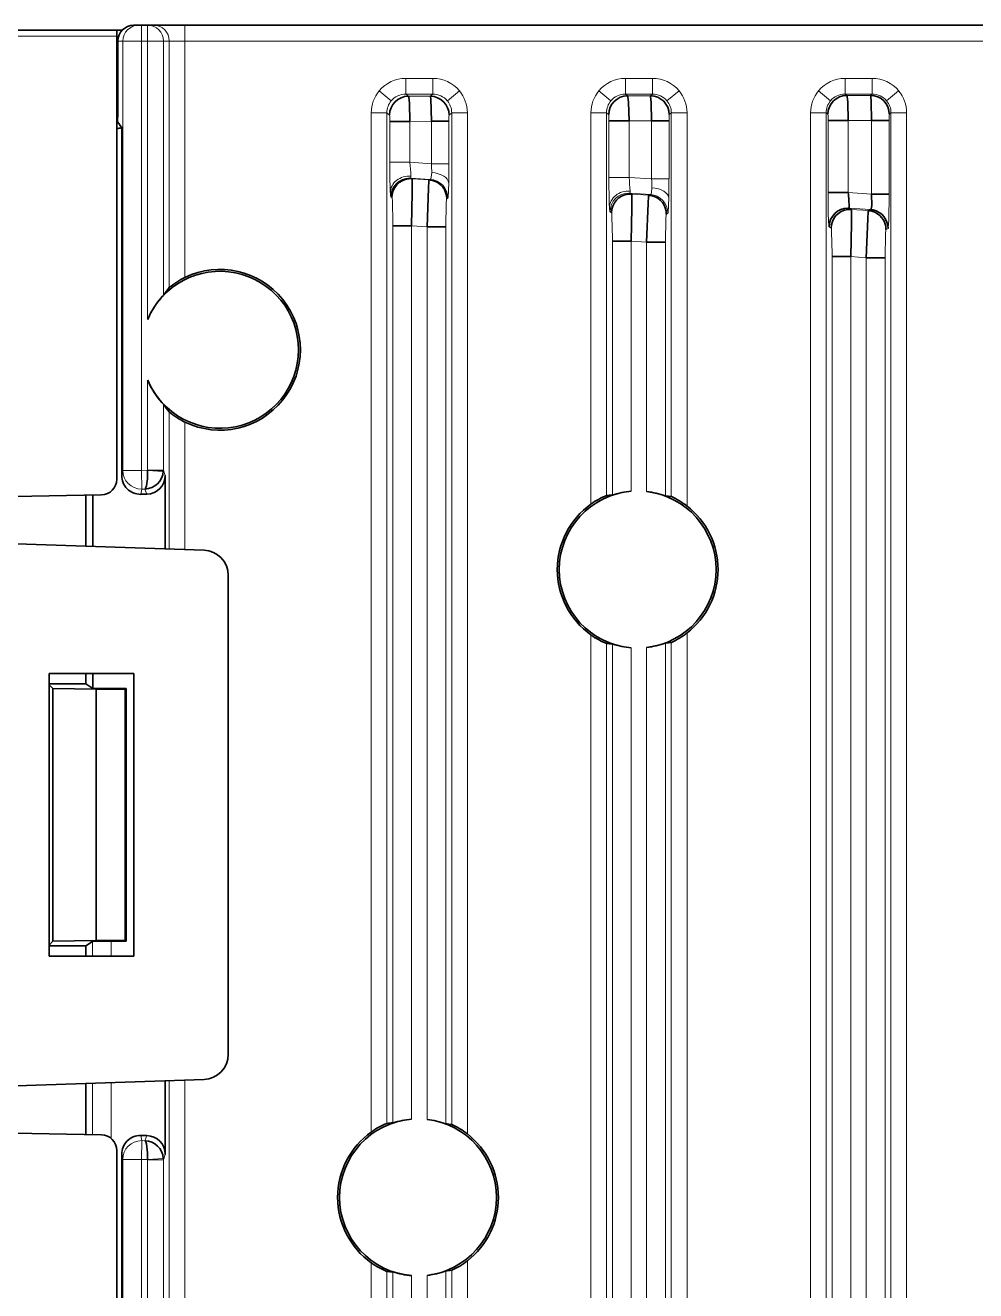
# Model space of a CAD drawing. Extents: x -45 to 645, y -160 to 467.
# Drawn here: x 14.05 to 44.34, y 197.11 to 237.41 of the extents above; entities that cross this region are included whole.
import ezdxf

# ---------------------------------------------------------------- set-up
doc = ezdxf.new("R2010")
doc.units = 0

msp = doc.modelspace()

# ---------------------------------------------------------------- linework, layer by layer
at = {"color": 7, "lineweight": 35, "ltscale": 0.003885}
msp.add_line((17.504, 237.412), (17.66, 237.412), dxfattribs=at)
at = {"color": 7, "lineweight": 35, "ltscale": 0.0025}
msp.add_line((17.76, 237.412), (17.66, 237.412), dxfattribs=at)
at = {"color": 7, "lineweight": 35, "ltscale": 0.00484}
msp.add_line((17.953, 237.412), (17.76, 237.412), dxfattribs=at)
at = {"color": 7, "lineweight": 13, "ltscale": 0.0125}
for p, q in [((17.76, 237.412), (17.76, 236.912)), ((17.953, 237.412), (17.953, 236.912)), ((19.142, 237.412), (19.142, 236.912))]:
    msp.add_line(p, q, dxfattribs=at)
at = {"color": 7, "lineweight": 35, "ltscale": 0.004739}
msp.add_line((17.953, 237.412), (18.143, 237.412), dxfattribs=at)
at = {"color": 7, "lineweight": 35, "ltscale": 0.024988}
msp.add_line((19.142, 237.412), (18.143, 237.412), dxfattribs=at)
at = {"color": 7, "lineweight": 35}
for p, q in [((94.221, 237.412), (19.142, 237.412)), ((-29.54, 237.262), (16.967, 237.262)), ((16.97, 178.498), (16.97, 201.571)), ((17.127, 201.451), (17.127, 179.783))]:
    msp.add_line(p, q, dxfattribs=at)
at = {"color": 7, "lineweight": 13}
for p, q in [((-29.54, 237.062), (16.97, 237.062)), ((94.221, 236.912), (19.142, 236.912)), ((25.079, 202.161), (25.079, 234.624)), ((25.578, 234.624), (25.578, 202.435)), ((27.642, 202.399), (27.642, 234.624)), ((28.142, 234.624), (28.142, 202.099)), ((39.079, 182.133), (39.079, 234.624)), ((39.578, 234.624), (39.578, 182.419)), ((41.642, 182.416), (41.642, 234.624)), ((42.142, 234.624), (42.142, 182.128)), ((25.765, 202.451), (25.765, 231.024)), ((26.365, 202.57), (26.365, 231.024)), ((26.856, 230.99), (26.856, 202.561)), ((27.456, 230.99), (27.456, 202.421)), ((39.765, 182.437), (39.765, 230.045)), ((40.365, 182.566), (40.365, 230.045)), ((40.856, 230.011), (40.856, 182.566)), ((41.456, 230.011), (41.456, 182.435)), ((35.142, 218.056), (35.142, 171.964)), ((32.079, 173.593), (32.079, 217.996)), ((32.578, 217.721), (32.578, 173.593)), ((32.765, 173.376), (32.765, 217.706)), ((34.456, 217.735), (34.456, 171.946)), ((34.642, 171.964), (34.642, 217.757)), ((33.365, 172.771), (33.365, 217.586)), ((33.856, 217.594), (33.856, 172.509)), ((18.642, 183.059), (18.642, 203.798)), ((19.142, 203.816), (19.142, 183.382)), ((17.16, 201.289), (17.16, 179.835)), ((17.76, 201.288), (17.76, 179.835)), ((25.079, 177.314), (25.079, 197.995)), ((28.142, 198.057), (28.142, 175.685)), ((25.578, 197.721), (25.578, 177.314)), ((25.765, 177.097), (25.765, 197.705)), ((26.365, 176.492), (26.365, 197.586)), ((26.856, 197.595), (26.856, 176.231)), ((27.456, 197.735), (27.456, 175.667)), ((27.642, 175.685), (27.642, 197.757))]:
    msp.add_line(p, q, dxfattribs=at)
at = {"color": 7, "lineweight": 35, "ltscale": 0.00455}
msp.add_line((16.966, 237.262), (17.148, 237.262), dxfattribs=at)
at = {"color": 7, "lineweight": 35, "ltscale": 0.352716}
msp.add_line((16.97, 237.062), (16.97, 222.954), dxfattribs=at)
at = {"color": 7, "lineweight": 13, "ltscale": 0.003885}
msp.add_line((17.16, 236.912), (17.004, 236.912), dxfattribs=at)
at = {"color": 7, "lineweight": 13, "ltscale": 0.054482}
msp.add_line((17.004, 234.733), (17.004, 236.912), dxfattribs=at)
at = {"color": 7, "lineweight": 35, "ltscale": 0.054486}
msp.add_line((17.004, 234.733), (17.004, 236.912), dxfattribs=at)
at = {"color": 7, "lineweight": 13, "ltscale": 0.341892}
for p, q in [((17.16, 236.912), (17.16, 223.237)), ((17.76, 236.912), (17.76, 223.237))]:
    msp.add_line(p, q, dxfattribs=at)
at = {"color": 7, "lineweight": 13, "ltscale": 0.014998}
for p, q in [((17.76, 236.912), (17.16, 236.912)), ((17.16, 223.237), (17.76, 223.237))]:
    msp.add_line(p, q, dxfattribs=at)
at = {"color": 7, "lineweight": 13, "ltscale": 0.00484}
msp.add_line((17.953, 236.912), (17.76, 236.912), dxfattribs=at)
at = {"color": 7, "lineweight": 13, "ltscale": 0.012494}
for p, q in [((18.453, 236.912), (17.953, 236.912)), ((18.642, 236.912), (19.142, 236.912)), ((25.578, 234.624), (25.079, 234.624)), ((27.642, 234.624), (28.142, 234.624)), ((32.578, 234.624), (32.079, 234.624)), ((34.642, 234.624), (35.142, 234.624)), ((39.578, 234.624), (39.079, 234.624)), ((41.642, 234.624), (42.142, 234.624)), ((18.453, 223.247), (17.953, 223.247)), ((18.453, 201.278), (17.953, 201.278))]:
    msp.add_line(p, q, dxfattribs=at)
at = {"color": 7, "lineweight": 13, "ltscale": 0.039444}
for p, q in [((17.953, 236.912), (17.953, 235.335)), ((18.453, 235.335), (18.453, 236.912))]:
    msp.add_line(p, q, dxfattribs=at)
at = {"color": 7, "lineweight": 13, "ltscale": 0.004739}
msp.add_line((18.453, 236.912), (18.642, 236.912), dxfattribs=at)
at = {"color": 7, "lineweight": 13, "ltscale": 0.196348}
msp.add_line((18.642, 229.059), (18.642, 236.912), dxfattribs=at)
at = {"color": 7, "lineweight": 13, "ltscale": 0.188249}
msp.add_line((19.142, 236.912), (19.142, 229.382), dxfattribs=at)
at = {"color": 7, "lineweight": 13, "ltscale": 0.021604}
for p, q in [((26.178, 235.723), (27.043, 235.723)), ((33.178, 235.723), (34.043, 235.723)), ((40.178, 235.723), (41.043, 235.723)), ((27.043, 235.224), (26.178, 235.224)), ((34.043, 235.224), (33.178, 235.224)), ((41.043, 235.224), (40.178, 235.224))]:
    msp.add_line(p, q, dxfattribs=at)
at = {"color": 7, "lineweight": 13, "ltscale": 0.012495}
for p, q in [((26.178, 235.224), (26.178, 235.723)), ((27.043, 235.224), (27.043, 235.723)), ((33.178, 235.224), (33.178, 235.723)), ((34.043, 235.224), (34.043, 235.723)), ((40.178, 235.224), (40.178, 235.723)), ((41.043, 235.224), (41.043, 235.723))]:
    msp.add_line(p, q, dxfattribs=at)
at = {"color": 7, "lineweight": 13, "ltscale": 0.182302}
msp.add_line((17.953, 235.335), (17.953, 228.043), dxfattribs=at)
at = {"color": 7, "lineweight": 13, "ltscale": 0.163065}
msp.add_line((18.453, 228.812), (18.453, 235.335), dxfattribs=at)
at = {"color": 7, "lineweight": 13, "ltscale": 0.012489}
for p, q in [((25.717, 235.008), (25.333, 235.328)), ((27.504, 235.008), (27.887, 235.328)), ((32.717, 235.008), (32.333, 235.328)), ((34.504, 235.008), (34.887, 235.328)), ((39.717, 235.008), (39.333, 235.328)), ((41.504, 235.008), (41.887, 235.328))]:
    msp.add_line(p, q, dxfattribs=at)
at = {"color": 7, "lineweight": 13, "ltscale": 0.002746}
msp.add_line((26.178, 235.224), (26.263, 235.153), dxfattribs=at)
at = {"color": 7, "lineweight": 13, "ltscale": 0.017424}
msp.add_line((26.96, 235.154), (26.263, 235.153), dxfattribs=at)
at = {"color": 7, "lineweight": 13, "ltscale": 0.002696}
msp.add_line((27.043, 235.224), (26.96, 235.154), dxfattribs=at)
at = {"color": 7, "lineweight": 13, "ltscale": 0.002246}
msp.add_line((33.178, 235.224), (33.247, 235.166), dxfattribs=at)
at = {"color": 7, "lineweight": 13, "ltscale": 0.018193}
msp.add_line((33.975, 235.167), (33.247, 235.166), dxfattribs=at)
at = {"color": 7, "lineweight": 13, "ltscale": 0.002194}
msp.add_line((34.043, 235.224), (33.975, 235.167), dxfattribs=at)
at = {"color": 7, "lineweight": 13, "ltscale": 0.001746}
msp.add_line((40.178, 235.224), (40.232, 235.179), dxfattribs=at)
at = {"color": 7, "lineweight": 13, "ltscale": 0.018962}
msp.add_line((40.991, 235.18), (40.232, 235.179), dxfattribs=at)
at = {"color": 7, "lineweight": 13, "ltscale": 0.001692}
msp.add_line((41.043, 235.224), (40.991, 235.18), dxfattribs=at)
at = {"color": 7, "lineweight": 35, "ltscale": 0.000258}
msp.add_line((17.004, 234.733), (17.004, 234.723), dxfattribs=at)
at = {"color": 7, "lineweight": 35, "ltscale": 0.00025}
msp.add_line((17.004, 234.723), (17.004, 234.733), dxfattribs=at)
at = {"color": 7, "lineweight": 13, "ltscale": 0.002752}
msp.add_line((25.578, 234.624), (25.663, 234.553), dxfattribs=at)
at = {"color": 7, "lineweight": 13, "ltscale": 0.002702}
msp.add_line((27.559, 234.555), (27.642, 234.624), dxfattribs=at)
at = {"color": 7, "lineweight": 13, "ltscale": 0.311591}
msp.add_line((32.079, 222.16), (32.079, 234.624), dxfattribs=at)
at = {"color": 7, "lineweight": 13, "ltscale": 0.304726}
msp.add_line((32.578, 234.624), (32.578, 222.435), dxfattribs=at)
at = {"color": 7, "lineweight": 13, "ltscale": 0.002252}
msp.add_line((32.578, 234.624), (32.648, 234.566), dxfattribs=at)
at = {"color": 7, "lineweight": 13, "ltscale": 0.0022}
msp.add_line((34.642, 234.624), (34.575, 234.568), dxfattribs=at)
at = {"color": 7, "lineweight": 13, "ltscale": 0.305621}
msp.add_line((34.642, 222.399), (34.642, 234.624), dxfattribs=at)
at = {"color": 7, "lineweight": 13, "ltscale": 0.313106}
msp.add_line((35.142, 234.624), (35.142, 222.1), dxfattribs=at)
at = {"color": 7, "lineweight": 13, "ltscale": 0.001752}
msp.add_line((39.578, 234.624), (39.632, 234.579), dxfattribs=at)
at = {"color": 7, "lineweight": 13, "ltscale": 0.001698}
msp.add_line((41.642, 234.624), (41.59, 234.58), dxfattribs=at)
at = {"color": 7, "lineweight": 35, "ltscale": 0.000719}
msp.add_line((16.999, 234.518), (16.97, 234.518), dxfattribs=at)
at = {"color": 7, "lineweight": 35, "ltscale": 0.000848}
msp.add_line((16.97, 234.325), (17.004, 234.327), dxfattribs=at)
at = {"color": 7, "lineweight": 35, "ltscale": 0.005538}
msp.add_line((17.127, 234.143), (17.004, 234.327), dxfattribs=at)
at = {"color": 7, "lineweight": 13, "ltscale": 0.032606}
for p, q in [((25.669, 234.353), (25.669, 233.049)), ((26.311, 233.049), (26.311, 234.353))]:
    msp.add_line(p, q, dxfattribs=at)
at = {"color": 7, "lineweight": 35, "ltscale": 0.014993}
for p, q in [((25.669, 234.353), (26.269, 234.353)), ((32.654, 234.366), (33.254, 234.366)), ((39.638, 234.379), (40.238, 234.379)), ((39.638, 232.089), (40.238, 232.089)), ((25.765, 231.024), (26.365, 231.024)), ((26.856, 230.99), (27.456, 230.99)), ((32.765, 230.535), (33.365, 230.535)), ((33.856, 230.5), (34.456, 230.5)), ((39.765, 230.045), (40.365, 230.045)), ((40.856, 230.011), (41.456, 230.011))]:
    msp.add_line(p, q, dxfattribs=at)
at = {"color": 7, "lineweight": 35, "ltscale": 0.001046}
for p, q in [((26.311, 234.353), (26.269, 234.353)), ((33.295, 234.366), (33.254, 234.366)), ((40.28, 234.379), (40.238, 234.379)), ((40.238, 232.089), (40.28, 232.089))]:
    msp.add_line(p, q, dxfattribs=at)
at = {"color": 7, "lineweight": 13, "ltscale": 0.017117}
msp.add_line((26.995, 234.355), (26.311, 234.353), dxfattribs=at)
at = {"color": 7, "lineweight": 35, "ltscale": 0.013946}
for p, q in [((27.553, 234.355), (26.995, 234.355)), ((34.569, 234.368), (34.011, 234.368)), ((41.584, 234.38), (41.026, 234.38)), ((41.584, 232.038), (41.026, 232.038))]:
    msp.add_line(p, q, dxfattribs=at)
at = {"color": 7, "lineweight": 13, "ltscale": 0.033814}
for p, q in [((26.995, 233.002), (26.995, 234.355)), ((27.553, 233.002), (27.553, 234.355))]:
    msp.add_line(p, q, dxfattribs=at)
at = {"color": 7, "lineweight": 13, "ltscale": 0.044923}
for p, q in [((32.654, 234.366), (32.654, 232.569)), ((33.295, 234.366), (33.295, 232.569))]:
    msp.add_line(p, q, dxfattribs=at)
at = {"color": 7, "lineweight": 13, "ltscale": 0.017886}
msp.add_line((34.011, 234.368), (33.295, 234.366), dxfattribs=at)
at = {"color": 7, "lineweight": 13, "ltscale": 0.046184}
for p, q in [((34.011, 232.52), (34.011, 234.368)), ((34.569, 232.52), (34.569, 234.368))]:
    msp.add_line(p, q, dxfattribs=at)
at = {"color": 7, "lineweight": 13, "ltscale": 0.05724}
for p, q in [((39.638, 234.379), (39.638, 232.089)), ((40.28, 234.379), (40.28, 232.089))]:
    msp.add_line(p, q, dxfattribs=at)
at = {"color": 7, "lineweight": 13, "ltscale": 0.018655}
msp.add_line((41.026, 234.38), (40.28, 234.379), dxfattribs=at)
at = {"color": 7, "lineweight": 13, "ltscale": 0.058555}
for p, q in [((41.026, 232.038), (41.026, 234.38)), ((41.584, 232.038), (41.584, 234.38))]:
    msp.add_line(p, q, dxfattribs=at)
at = {"color": 7, "lineweight": 35, "ltscale": 0.27671}
msp.add_line((17.127, 234.143), (17.127, 223.074), dxfattribs=at)
at = {"color": 7, "lineweight": 13, "ltscale": 0.014993}
for p, q in [((25.669, 233.049), (26.269, 233.049)), ((32.654, 232.569), (33.254, 232.569))]:
    msp.add_line(p, q, dxfattribs=at)
at = {"color": 7, "lineweight": 13, "ltscale": 0.001046}
for p, q in [((26.269, 233.049), (26.311, 233.049)), ((33.254, 232.569), (33.295, 232.569))]:
    msp.add_line(p, q, dxfattribs=at)
at = {"color": 7, "lineweight": 13, "ltscale": 0.017157}
msp.add_line((26.311, 233.049), (26.995, 233.002), dxfattribs=at)
at = {"color": 7, "lineweight": 13, "ltscale": 0.013946}
for p, q in [((27.553, 233.002), (26.995, 233.002)), ((34.569, 232.52), (34.011, 232.52))]:
    msp.add_line(p, q, dxfattribs=at)
at = {"color": 7, "lineweight": 13, "ltscale": 0.001578}
msp.add_line((26.345, 232.548), (26.343, 232.611), dxfattribs=at)
at = {"color": 7, "lineweight": 13, "ltscale": 0.017928}
msp.add_line((33.295, 232.569), (34.011, 232.52), dxfattribs=at)
at = {"color": 7, "lineweight": 13, "ltscale": 0.001038}
for p, q in [((26.303, 232.55), (26.345, 232.548)), ((33.288, 232.07), (33.329, 232.068))]:
    msp.add_line(p, q, dxfattribs=at)
at = {"color": 7, "lineweight": 13, "ltscale": 0.015459}
msp.add_line((26.961, 232.506), (26.345, 232.548), dxfattribs=at)
at = {"color": 7, "lineweight": 13, "ltscale": 0.00101}
for p, q in [((26.379, 232.527), (26.345, 232.548)), ((25.703, 231.95), (25.737, 231.928))]:
    msp.add_line(p, q, dxfattribs=at)
at = {"color": 7, "lineweight": 13, "ltscale": 0.013711}
for p, q in [((26.379, 232.527), (26.926, 232.488)), ((33.926, 231.999), (33.379, 232.037)), ((40.379, 231.548), (40.926, 231.509))]:
    msp.add_line(p, q, dxfattribs=at)
at = {"color": 7, "lineweight": 13, "ltscale": 0.00099}
for p, q in [((26.961, 232.506), (26.926, 232.488)), ((27.484, 231.89), (27.519, 231.907))]:
    msp.add_line(p, q, dxfattribs=at)
at = {"color": 7, "lineweight": 13, "ltscale": 0.000104}
for p, q in [((27.481, 231.887), (27.484, 231.89)), ((34.481, 231.397), (34.484, 231.401)), ((41.481, 230.908), (41.484, 230.911))]:
    msp.add_line(p, q, dxfattribs=at)
at = {"color": 7, "lineweight": 13, "ltscale": 0.001579}
msp.add_line((33.329, 232.068), (33.327, 232.131), dxfattribs=at)
at = {"color": 7, "lineweight": 13, "ltscale": 0.01623}
msp.add_line((33.977, 232.024), (33.329, 232.068), dxfattribs=at)
at = {"color": 7, "lineweight": 13, "ltscale": 0.001463}
for p, q in [((33.379, 232.037), (33.329, 232.068)), ((32.688, 231.47), (32.737, 231.439))]:
    msp.add_line(p, q, dxfattribs=at)
at = {"color": 7, "lineweight": 13, "ltscale": 0.001418}
for p, q in [((33.977, 232.024), (33.926, 231.999)), ((34.484, 231.401), (34.535, 231.425))]:
    msp.add_line(p, q, dxfattribs=at)
at = {"color": 7, "lineweight": 13, "ltscale": 0.018699}
msp.add_line((40.28, 232.089), (41.026, 232.038), dxfattribs=at)
at = {"color": 7, "lineweight": 35, "ltscale": 0.001038}
msp.add_line((40.272, 231.59), (40.314, 231.588), dxfattribs=at)
at = {"color": 7, "lineweight": 13, "ltscale": 0.017001}
msp.add_line((40.992, 231.542), (40.314, 231.588), dxfattribs=at)
at = {"color": 7, "lineweight": 13, "ltscale": 0.001916}
for p, q in [((40.379, 231.548), (40.314, 231.588)), ((39.672, 230.99), (39.737, 230.949))]:
    msp.add_line(p, q, dxfattribs=at)
at = {"color": 7, "lineweight": 13, "ltscale": 0.001847}
for p, q in [((40.992, 231.542), (40.926, 231.509)), ((41.484, 230.911), (41.55, 230.943))]:
    msp.add_line(p, q, dxfattribs=at)
at = {"color": 7, "lineweight": 13, "ltscale": 0.002113}
for p, q in [((25.765, 231.109), (25.765, 231.024)), ((32.765, 230.619), (32.765, 230.535)), ((39.765, 230.13), (39.765, 230.045))]:
    msp.add_line(p, q, dxfattribs=at)
at = {"color": 7, "lineweight": 13, "ltscale": 0.012318}
for p, q in [((26.856, 230.99), (26.365, 231.024)), ((33.856, 230.5), (33.365, 230.535)), ((40.365, 230.045), (40.856, 230.011))]:
    msp.add_line(p, q, dxfattribs=at)
at = {"color": 7, "lineweight": 13, "ltscale": 0.202114}
msp.add_line((32.765, 222.45), (32.765, 230.535), dxfattribs=at)
at = {"color": 7, "lineweight": 13, "ltscale": 0.199131}
msp.add_line((33.365, 222.57), (33.365, 230.535), dxfattribs=at)
at = {"color": 7, "lineweight": 13, "ltscale": 0.198472}
msp.add_line((33.856, 230.5), (33.856, 222.562), dxfattribs=at)
at = {"color": 7, "lineweight": 13, "ltscale": 0.201982}
msp.add_line((34.456, 230.5), (34.456, 222.421), dxfattribs=at)
at = {"color": 7, "lineweight": 13, "ltscale": 0.071664}
msp.add_line((17.953, 223.247), (17.953, 226.113), dxfattribs=at)
at = {"color": 7, "lineweight": 13, "ltscale": 0.052426}
msp.add_line((18.453, 223.247), (18.453, 225.344), dxfattribs=at)
at = {"color": 7, "lineweight": 13, "ltscale": 0.109242}
msp.add_line((18.642, 220.728), (18.642, 225.097), dxfattribs=at)
at = {"color": 7, "lineweight": 13, "ltscale": 0.101579}
msp.add_line((19.142, 224.773), (19.142, 220.71), dxfattribs=at)
at = {"color": 7, "lineweight": 13, "ltscale": 0.004144}
msp.add_line((17.127, 223.074), (17.16, 223.237), dxfattribs=at)
at = {"color": 7, "lineweight": 13, "ltscale": 0.004835}
msp.add_line((17.76, 223.237), (17.953, 223.24), dxfattribs=at)
at = {"color": 7, "lineweight": 13, "ltscale": 0.014943}
for p, q in [((17.77, 222.639), (17.76, 223.237)), ((17.77, 201.886), (17.76, 201.288))]:
    msp.add_line(p, q, dxfattribs=at)
at = {"color": 7, "lineweight": 13, "ltscale": 0.000169}
for p, q in [((17.953, 223.24), (17.953, 223.247)), ((17.953, 201.278), (17.953, 201.285))]:
    msp.add_line(p, q, dxfattribs=at)
at = {"color": 7, "lineweight": 35, "ltscale": 0.012491}
msp.add_line((18.451, 223.206), (17.953, 223.24), dxfattribs=at)
at = {"color": 7, "lineweight": 13, "ltscale": 0.001009}
for p, q in [((18.451, 223.207), (18.453, 223.247)), ((18.453, 201.278), (18.451, 201.318))]:
    msp.add_line(p, q, dxfattribs=at)
at = {"color": 7, "lineweight": 13, "ltscale": 0.004512}
msp.add_line((18.514, 223.077), (18.453, 223.247), dxfattribs=at)
at = {"color": 7, "lineweight": 35, "ltscale": 0.05862}
msp.add_line((18.514, 223.077), (18.514, 220.732), dxfattribs=at)
at = {"color": 7, "lineweight": 13, "ltscale": 0.004233}
for p, q in [((17.737, 222.473), (17.77, 222.639)), ((17.77, 201.886), (17.737, 202.052))]:
    msp.add_line(p, q, dxfattribs=at)
at = {"color": 7, "lineweight": 13, "ltscale": 0.000256}
for p, q in [((17.76, 222.639), (17.77, 222.639)), ((17.77, 201.886), (17.76, 201.886))]:
    msp.add_line(p, q, dxfattribs=at)
at = {"color": 7, "lineweight": 13, "ltscale": 0.002417}
for p, q in [((17.77, 222.639), (17.866, 222.641)), ((17.866, 201.884), (17.77, 201.886))]:
    msp.add_line(p, q, dxfattribs=at)
at = {"color": 7, "lineweight": 13, "ltscale": 0.004371}
msp.add_line((17.926, 222.476), (17.866, 222.641), dxfattribs=at)
at = {"color": 7, "lineweight": 35, "ltscale": 0.192939}
for p, q in [((8.763, 222.319), (16.479, 222.454)), ((16.479, 202.071), (8.763, 202.206))]:
    msp.add_line(p, q, dxfattribs=at)
at = {"color": 7, "lineweight": 13, "ltscale": 0.04062}
msp.add_line((15.987, 220.82), (15.987, 222.445), dxfattribs=at)
at = {"color": 7, "lineweight": 35, "ltscale": 0.040632}
msp.add_line((15.987, 220.82), (15.987, 222.445), dxfattribs=at)
at = {"color": 7, "lineweight": 35, "ltscale": 0.040912}
msp.add_line((16.211, 220.813), (16.211, 222.449), dxfattribs=at)
at = {"color": 7, "lineweight": 35, "ltscale": 0.000256}
for p, q in [((17.727, 222.473), (17.737, 222.473)), ((17.737, 202.052), (17.727, 202.052))]:
    msp.add_line(p, q, dxfattribs=at)
at = {"color": 7, "lineweight": 35, "ltscale": 0.004727}
for p, q in [((17.737, 222.473), (17.926, 222.476)), ((17.737, 202.052), (17.926, 202.049))]:
    msp.add_line(p, q, dxfattribs=at)
at = {"color": 7, "lineweight": 35, "ltscale": 0.275089}
for p, q in [((19.749, 220.689), (8.752, 221.073)), ((8.752, 203.453), (19.749, 203.837))]:
    msp.add_line(p, q, dxfattribs=at)
at = {"color": 7, "lineweight": 35, "ltscale": 0.381332}
msp.add_line((20.521, 204.636), (20.521, 219.89), dxfattribs=at)
at = {"color": 7, "lineweight": 35, "ltscale": 0.225}
for p, q in [((14.813, 207.762), (14.813, 216.762)), ((17.513, 216.762), (17.513, 207.762))]:
    msp.add_line(p, q, dxfattribs=at)
at = {"color": 7, "lineweight": 35, "ltscale": 0.0675}
for p, q in [((14.813, 216.762), (17.513, 216.762)), ((17.513, 207.762), (14.813, 207.762))]:
    msp.add_line(p, q, dxfattribs=at)
at = {"color": 7, "lineweight": 13, "ltscale": 0.008147}
msp.add_line((15.987, 216.437), (15.987, 216.762), dxfattribs=at)
at = {"color": 7, "lineweight": 35, "ltscale": 0.00814}
for p, q in [((15.987, 216.437), (15.987, 216.762)), ((15.987, 208.088), (15.987, 207.762))]:
    msp.add_line(p, q, dxfattribs=at)
at = {"color": 7, "lineweight": 35, "ltscale": 0.011871}
msp.add_line((16.211, 216.288), (16.211, 216.762), dxfattribs=at)
at = {"color": 7, "lineweight": 35, "ltscale": 0.02935}
for p, q in [((15.987, 216.437), (14.813, 216.437)), ((14.813, 208.088), (15.987, 208.088))]:
    msp.add_line(p, q, dxfattribs=at)
at = {"color": 7, "lineweight": 13, "ltscale": 0.029354}
for p, q in [((14.813, 216.437), (15.987, 216.437)), ((15.987, 208.088), (14.813, 208.088))]:
    msp.add_line(p, q, dxfattribs=at)
at = {"color": 7, "lineweight": 35, "ltscale": 0.004367}
for p, q in [((14.936, 216.286), (14.813, 216.41)), ((14.813, 208.115), (14.936, 208.238))]:
    msp.add_line(p, q, dxfattribs=at)
at = {"color": 7, "lineweight": 35, "ltscale": 0.034355}
for p, q in [((16.31, 216.262), (14.936, 216.286)), ((14.936, 208.238), (16.31, 208.262))]:
    msp.add_line(p, q, dxfattribs=at)
at = {"color": 7, "lineweight": 35, "ltscale": 0.201199}
msp.add_line((14.936, 216.286), (14.936, 208.238), dxfattribs=at)
at = {"color": 7, "lineweight": 35, "ltscale": 0.006712}
msp.add_line((15.987, 216.437), (16.211, 216.288), dxfattribs=at)
at = {"color": 7, "lineweight": 35, "ltscale": 0.026307}
msp.add_line((17.263, 216.288), (16.211, 216.288), dxfattribs=at)
at = {"color": 7, "lineweight": 35, "ltscale": 0.023059}
for p, q in [((17.233, 216.262), (16.31, 216.262)), ((16.31, 208.262), (17.233, 208.262))]:
    msp.add_line(p, q, dxfattribs=at)
at = {"color": 7, "lineweight": 35, "ltscale": 0.2}
for p, q in [((16.31, 216.262), (16.31, 208.262)), ((17.233, 208.262), (17.233, 216.262))]:
    msp.add_line(p, q, dxfattribs=at)
at = {"color": 7, "lineweight": 35, "ltscale": 0.000981}
for p, q in [((17.233, 216.262), (17.263, 216.288)), ((17.263, 208.237), (17.233, 208.262))]:
    msp.add_line(p, q, dxfattribs=at)
at = {"color": 7, "lineweight": 35, "ltscale": 0.201256}
msp.add_line((17.263, 216.288), (17.263, 208.237), dxfattribs=at)
at = {"color": 7, "lineweight": 35, "ltscale": 0.006255}
msp.add_line((16.195, 208.227), (15.987, 208.088), dxfattribs=at)
at = {"color": 7, "lineweight": 13, "ltscale": 0.008148}
msp.add_line((15.987, 208.088), (15.987, 207.762), dxfattribs=at)
at = {"color": 7, "lineweight": 13, "ltscale": 0.011616}
msp.add_line((16.195, 207.762), (16.195, 208.227), dxfattribs=at)
at = {"color": 7, "lineweight": 35, "ltscale": 0.011745}
msp.add_line((16.793, 208.237), (17.263, 208.237), dxfattribs=at)
at = {"color": 7, "lineweight": 13, "ltscale": 0.011871}
msp.add_line((16.793, 207.762), (16.793, 208.237), dxfattribs=at)
at = {"color": 7, "lineweight": 35, "ltscale": 0.040646}
msp.add_line((15.987, 203.705), (15.987, 202.08), dxfattribs=at)
at = {"color": 7, "lineweight": 13, "ltscale": 0.040647}
msp.add_line((15.987, 203.705), (15.987, 202.08), dxfattribs=at)
at = {"color": 7, "lineweight": 13, "ltscale": 0.040919}
msp.add_line((16.195, 202.076), (16.195, 203.713), dxfattribs=at)
at = {"color": 7, "lineweight": 13, "ltscale": 0.04452}
msp.add_line((16.793, 201.953), (16.793, 203.734), dxfattribs=at)
at = {"color": 7, "lineweight": 35, "ltscale": 0.043887}
msp.add_line((18.514, 203.794), (18.514, 202.038), dxfattribs=at)
at = {"color": 7, "lineweight": 13, "ltscale": 0.00437}
msp.add_line((17.926, 202.049), (17.866, 201.884), dxfattribs=at)
at = {"color": 7, "lineweight": 35, "ltscale": 0.014761}
msp.add_line((18.514, 202.038), (18.514, 201.448), dxfattribs=at)
at = {"color": 7, "lineweight": 13, "ltscale": 0.004118}
msp.add_line((17.127, 201.451), (17.16, 201.289), dxfattribs=at)
at = {"color": 7, "lineweight": 13, "ltscale": 0.000279}
msp.add_line((17.16, 201.289), (17.171, 201.288), dxfattribs=at)
at = {"color": 7, "lineweight": 13, "ltscale": 0.01472}
msp.add_line((17.171, 201.288), (17.76, 201.288), dxfattribs=at)
at = {"color": 7, "lineweight": 13, "ltscale": 0.004839}
msp.add_line((17.953, 201.285), (17.76, 201.288), dxfattribs=at)
at = {"color": 7, "lineweight": 13, "ltscale": 0.012487}
msp.add_line((17.953, 201.285), (18.451, 201.318), dxfattribs=at)
at = {"color": 7, "lineweight": 13, "ltscale": 0.480886}
msp.add_line((17.953, 182.043), (17.953, 201.278), dxfattribs=at)
at = {"color": 7, "lineweight": 13, "ltscale": 0.004511}
msp.add_line((18.514, 201.448), (18.453, 201.278), dxfattribs=at)
at = {"color": 7, "lineweight": 13, "ltscale": 0.461649}
msp.add_line((18.453, 182.812), (18.453, 201.278), dxfattribs=at)
at = {"color": 7, "lineweight": 35}
for points in [[(26.263, 235.153), (26.264, 235.153), (26.265, 235.152), (26.267, 235.149), (26.27, 235.142), (26.276, 235.119), (26.294, 234.937), (26.311, 234.353)], [(26.995, 234.355), (26.975, 235.07), (26.968, 235.13), (26.964, 235.148), (26.962, 235.152), (26.961, 235.154), (26.96, 235.154)], [(33.247, 235.166), (33.249, 235.165), (33.25, 235.165), (33.252, 235.162), (33.255, 235.154), (33.26, 235.132), (33.279, 234.95), (33.295, 234.366)], [(33.975, 235.167), (33.976, 235.167), (33.978, 235.163), (33.983, 235.14), (33.998, 234.958), (34.011, 234.368)], [(40.232, 235.179), (40.234, 235.178), (40.235, 235.177), (40.237, 235.174), (40.239, 235.167), (40.245, 235.144), (40.264, 234.962), (40.28, 234.379)], [(40.991, 235.18), (40.991, 235.179), (40.993, 235.176), (40.999, 235.153), (41.014, 234.971), (41.026, 234.38)], [(26.365, 231.024), (26.386, 232.075), (26.382, 232.509), (26.38, 232.524), (26.379, 232.527)], [(26.926, 232.488), (26.925, 232.488), (26.924, 232.484), (26.919, 232.456), (26.903, 232.227), (26.856, 230.99)], [(33.365, 230.535), (33.386, 231.586), (33.382, 232.02), (33.38, 232.034), (33.379, 232.037)], [(33.926, 231.999), (33.925, 231.998), (33.924, 231.994), (33.919, 231.967), (33.903, 231.737), (33.856, 230.5)], [(41.026, 232.038), (41.032, 231.676), (41.013, 231.565), (41.004, 231.549), (41, 231.544), (40.992, 231.542)], [(40.365, 230.045), (40.386, 231.096), (40.382, 231.53), (40.38, 231.545), (40.379, 231.548)], [(40.926, 231.509), (40.925, 231.509), (40.924, 231.505), (40.919, 231.477), (40.903, 231.248), (40.856, 230.011)], [(17.866, 222.641), (17.872, 222.644), (17.883, 222.658), (17.912, 222.743), (17.943, 222.969), (17.953, 223.24)], [(16.793, 208.237), (16.216, 208.23), (16.197, 208.228), (16.195, 208.227)], [(17.866, 201.884), (17.872, 201.88), (17.883, 201.866), (17.913, 201.779), (17.947, 201.502), (17.953, 201.285)]]:
    msp.add_lwpolyline(points, dxfattribs=at)
at = {"color": 7, "lineweight": 13}
for points in [[(27.005, 232.722), (26.993, 232.573), (26.981, 232.527), (26.973, 232.512), (26.968, 232.508), (26.961, 232.506)], [(27.519, 231.907), (27.521, 231.91), (27.526, 231.93), (27.547, 232.388)], [(34.021, 232.24), (34.009, 232.091), (33.996, 232.045), (33.988, 232.03), (33.984, 232.026), (33.977, 232.024)], [(25.737, 231.928), (25.739, 231.927), (25.74, 231.924), (25.742, 231.915), (25.751, 231.813), (25.765, 231.109)], [(27.456, 230.99), (27.469, 231.751), (27.477, 231.862), (27.481, 231.887)], [(34.535, 231.425), (34.537, 231.428), (34.541, 231.449), (34.563, 231.906)], [(39.638, 232.089), (39.646, 231.404), (39.666, 231.01), (39.67, 230.992), (39.671, 230.991), (39.672, 230.99)], [(41.55, 230.943), (41.552, 230.944), (41.553, 230.947), (41.558, 230.973), (41.572, 231.197), (41.584, 232.038)], [(32.737, 231.439), (32.739, 231.437), (32.74, 231.435), (32.742, 231.425), (32.751, 231.323), (32.765, 230.619)], [(34.456, 230.5), (34.469, 231.262), (34.477, 231.373), (34.481, 231.397)], [(39.737, 230.949), (39.739, 230.948), (39.74, 230.945), (39.742, 230.936), (39.751, 230.834), (39.765, 230.13)], [(41.456, 230.011), (41.469, 230.772), (41.477, 230.883), (41.481, 230.908)]]:
    msp.add_lwpolyline(points, dxfattribs=at)
for centre, radius, start, end in [((17.504, 236.912), 0.5, 90.005, 180.005), ((17.66, 236.912), 0.5, 90.005, 180.005), ((17.953, 236.913), 0.5, 359.9837, 89.9837), ((18.143, 236.913), 0.5, 359.9837, 89.9837), ((26.182, 234.615), 1.108, 90.1923, 139.9877), ((27.039, 234.615), 1.108, 40.0104, 89.8058), ((33.182, 234.615), 1.108, 90.1923, 139.9877), ((34.039, 234.615), 1.108, 40.0104, 89.8058), ((40.182, 234.615), 1.108, 90.1923, 139.9877), ((41.039, 234.615), 1.108, 40.0104, 89.8058), ((26.184, 234.622), 1.106, 140.3191, 179.8863), ((26.181, 234.623), 0.603, 140.3244, 179.9338), ((26.18, 234.619), 0.604, 90.1391, 139.978), ((27.041, 234.619), 0.604, 40.022, 89.8609), ((27.04, 234.623), 0.603, 0.0662, 39.6756), ((27.036, 234.622), 1.106, 0.1137, 39.6809), ((33.185, 234.622), 1.106, 140.3191, 179.8863), ((33.181, 234.623), 0.603, 140.3244, 179.9338), ((33.18, 234.619), 0.604, 90.1391, 139.978), ((34.041, 234.619), 0.604, 40.022, 89.8609), ((34.04, 234.623), 0.603, 0.0662, 39.6756), ((34.036, 234.622), 1.106, 0.1137, 39.6809), ((40.185, 234.622), 1.106, 140.3191, 179.8863), ((40.181, 234.623), 0.603, 140.3244, 179.9338), ((40.18, 234.619), 0.604, 90.1391, 139.978), ((41.041, 234.619), 0.604, 40.022, 89.8609), ((41.04, 234.623), 0.603, 0.0662, 39.6756), ((41.036, 234.622), 1.106, 0.1137, 39.6809), ((23.705, 234.408), 1.964, 358.4126, 4.2515), ((29.505, 234.409), 1.952, 175.7184, 181.5929), ((30.695, 234.421), 1.958, 358.4114, 4.2663), ((36.526, 234.422), 1.957, 175.7333, 181.5916), ((37.675, 234.433), 1.964, 358.4126, 4.2515), ((43.542, 234.435), 1.957, 175.7333, 181.5916), ((46.644, 232.929), 20.975, 179.6729, 182.2954), ((4.784, 231.245), 21.602, 3.6252, 4.7898), ((24.165, 232.761), 2.841, 359.2172, 4.8727), ((-2.349, 232.979), 29.902, 358.8675, 0.0449), ((53.674, 232.449), 21.02, 179.6727, 182.2896), ((11.769, 230.766), 21.602, 3.6252, 4.7898), ((26.303, 231.95), 0.6, 90.0061, 179.9676), ((26.919, 231.907), 0.6, 0.0227, 85.9535), ((31.185, 232.279), 2.836, 359.2056, 4.87), ((4.666, 232.497), 29.902, 358.8675, 0.0449), ((33.288, 231.47), 0.6, 90.0061, 179.9676), ((33.934, 231.425), 0.6, 0.0227, 85.9535), ((17.759, 223.239), 0.6, 180.2289, 270.0143), ((17.759, 201.286), 0.6, 89.9774, 179.6784)]:
    msp.add_arc(centre, radius, start, end, dxfattribs=at)
at = {"color": 7, "lineweight": 35}
for centre, radius, start, end in [((17.504, 236.912), 0.5, 90, 180), ((13.656, 237.12), 3.314, 359.0089, 2.4674), ((26.263, 234.553), 0.6, 90.0626, 179.9473), ((26.959, 234.554), 0.6, 0.0527, 89.9374), ((33.248, 234.566), 0.6, 90.0626, 179.9473), ((33.974, 234.567), 0.6, 0.0527, 89.9374), ((40.233, 234.578), 0.6, 90.0626, 179.9473), ((40.99, 234.58), 0.6, 0.0527, 89.9374), ((8.25, 234.776), 8.753, 357.0521, 359.6496), ((17.208, 233.171), 0.974, 94.7401, 104.1115), ((26.337, 231.928), 0.6, 96.2792, 179.9659), ((26.338, 231.919), 0.609, 86.1113, 96.2088), ((26.883, 231.885), 0.605, 75.9007, 85.942), ((26.883, 231.89), 0.6, 0.0258, 75.8546), ((33.337, 231.439), 0.6, 96.2792, 179.9659), ((33.338, 231.43), 0.609, 86.1113, 96.2088), ((33.883, 231.395), 0.605, 75.9007, 85.942), ((33.883, 231.4), 0.6, 0.0258, 75.8547), ((29.394, 231.065), 10.933, 2.7419, 5.3738), ((40.273, 230.99), 0.6, 90.0178, 179.9665), ((40.337, 230.949), 0.6, 96.2792, 179.9659), ((40.338, 230.94), 0.609, 86.1113, 96.2088), ((40.883, 230.906), 0.605, 75.9007, 85.942), ((40.95, 230.944), 0.6, 77.9523, 85.9695), ((40.883, 230.911), 0.6, 0.0258, 75.8546), ((40.95, 230.943), 0.6, 0.0252, 77.9407), ((20.26, 227.078), 2.5, 202.6957, 157.3039), ((20.328, 227.002), 2.659, 116.4788, 129.3398), ((20.26, 227.078), 2.561, 244.1329, 115.8665), ((21.035, 227.022), 3.141, 139.5956, 145.2682), ((20.32, 227.048), 2.567, 142.9647, 157.1987), ((20.553, 226.866), 2.862, 137.1813, 142.8754), ((20.301, 227.098), 2.546, 202.7405, 218.7877), ((20.952, 227.636), 3.391, 218.9887, 222.5247), ((21.035, 227.134), 3.141, 214.7318, 220.4044), ((20.324, 227.148), 2.652, 230.6454, 243.5421), ((16.47, 222.954), 0.5, 270.9949, 359.9951), ((17.727, 223.072), 0.6, 179.8288, 269.9349), ((17.843, 223.25), 0.61, 272.2005, 355.9076), ((17.914, 223.076), 0.6, 271.0857, 0.1275), ((33.57, 220.078), 2.5, 94.7074, 265.2928), ((33.603, 219.83), 2.751, 94.9704, 107.7321), ((33.529, 219.835), 2.746, 70.2877, 83.164), ((33.57, 220.078), 2.5, 276.5766, 83.4236), ((33.57, 220.078), 2.561, 125.6076, 234.392), ((33.445, 220.274), 2.329, 111.8571, 125.9205), ((32.883, 219.882), 2.571, 92.6361, 96.8072), ((34.25, 219.886), 2.544, 81.1239, 85.3554), ((33.612, 220.118), 2.504, 52.3318, 65.6956), ((33.57, 220.078), 2.561, 307.8732, 52.1262), ((19.721, 219.89), 0.8, 0, 88), ((33.697, 219.895), 2.338, 293.8652, 308.1788), ((33.544, 220.066), 2.537, 234.7068, 247.6155), ((32.883, 220.274), 2.571, 263.1928, 267.3639), ((33.603, 220.326), 2.751, 252.2677, 265.0298), ((33.529, 220.321), 2.746, 276.8362, 289.712), ((34.25, 220.27), 2.544, 274.6446, 278.8761), ((19.721, 204.636), 0.8, 272, 360), ((26.569, 200.078), 2.5, 94.6814, 265.3189), ((26.444, 200.274), 2.329, 111.8293, 125.8895), ((25.882, 199.882), 2.572, 92.6084, 96.7786), ((26.602, 199.829), 2.751, 94.9444, 107.7046), ((26.528, 199.835), 2.746, 70.2599, 83.1379), ((26.569, 200.078), 2.5, 276.6027, 83.3975), ((27.249, 199.886), 2.543, 81.0946, 85.3271), ((26.695, 200.26), 2.339, 51.7948, 66.1069), ((16.47, 201.571), 0.5, 0.0049, 89.0051), ((17.727, 201.452), 0.6, 90.0817, 180.1365), ((17.914, 201.449), 0.599, 359.8652, 88.9137), ((26.569, 200.078), 2.561, 125.5764, 234.4231), ((26.569, 200.078), 2.561, 307.9055, 52.0942), ((17.843, 201.275), 0.61, 4.1006, 87.7956), ((26.543, 200.067), 2.537, 234.7393, 247.6423), ((26.696, 199.895), 2.338, 293.8934, 308.2109), ((25.882, 200.274), 2.572, 263.2214, 267.3916), ((26.602, 200.326), 2.751, 252.2952, 265.0558), ((26.528, 200.321), 2.746, 276.8623, 289.7399), ((27.249, 200.27), 2.543, 274.6729, 278.9054)]:
    msp.add_arc(centre, radius, start, end, dxfattribs=at)
at = {"color": 7, "lineweight": 13}
for centre, major_axis, ratio, start_param, end_param in [((26.287, 232.089), (0.599, 0.034), 0.872034, 1.428125, 3.077372), ((26.948, 232.388), (0.6, -0.013), 0.561011, 0.037954, 1.486628), ((33.963, 231.906), (0.6, -0.013), 0.561011, 0.037954, 1.486628), ((25.702, 232.842), (0.002, -0.892), 0.034538, 5.715525, 6.261466), ((33.271, 231.61), (0.599, 0.034), 0.872034, 1.428125, 3.077372), ((32.687, 232.362), (0.002, -0.892), 0.034538, 5.715525, 6.261466)]:
    msp.add_ellipse(centre, major_axis=major_axis, ratio=ratio, start_param=start_param, end_param=end_param, dxfattribs=at)

doc.saveas('drawing.dxf')
